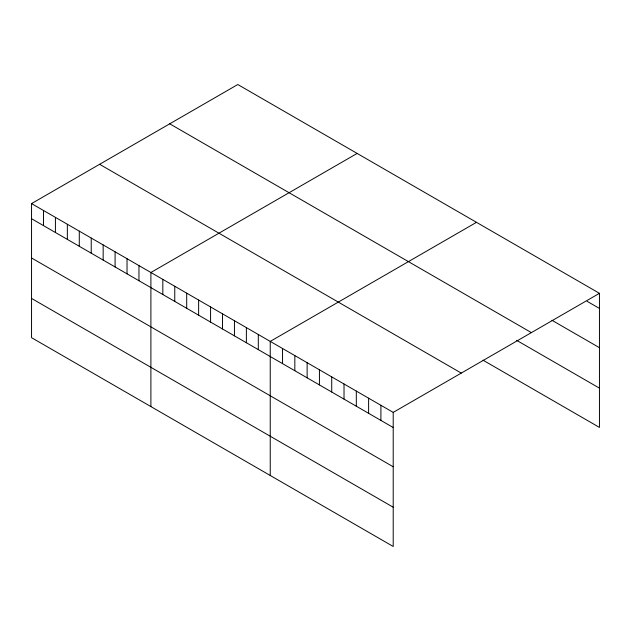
<?xml version="1.0" encoding="UTF-8"?>
<svg xmlns="http://www.w3.org/2000/svg" width="631" height="631" viewBox="0 0 631 631"><rect width="100%" height="100%" fill="white"/><g stroke="black" fill="none" stroke-linecap="round" stroke-linejoin="round"><path stroke-width="0.95" d="M31.55 203.592L393.208 412.39L393.208 546.478L31.55 337.68L31.55 203.592L237.792 84.522L599.45 293.32L599.45 427.408L483.046 360.198M357.138 153.42L150.896 272.497L150.896 406.585M476.484 222.325L270.242 341.403L270.242 475.49M393.208 412.39L599.45 293.32M587.153 301.342L599.45 308.441M551.904 320.248L599.45 347.697M169.731 123.81L531.389 332.616M516.655 340.346L599.45 388.152M99.611 164.297L461.269 373.095M31.55 218.72L393.208 427.518M31.55 257.976L393.208 466.774M31.55 298.424L393.208 507.221M380.911 405.291L380.911 420.42M368.614 398.193L368.614 413.321M356.318 391.094L356.318 406.222M344.021 383.995L344.021 399.123M331.725 376.896L331.725 392.017M319.428 369.798L319.428 384.918M307.131 362.699L307.131 377.819M294.835 355.6L294.835 370.72M282.538 348.501L282.538 363.622M258.308 334.509L258.308 349.637M246.374 327.623L246.374 342.743M234.44 320.729L234.44 335.85M222.506 313.844L222.506 328.964M210.573 306.95L210.573 322.07M198.631 300.056L198.631 315.185M186.697 293.17L186.697 308.291M174.763 286.277L174.763 301.405M162.83 279.391L162.83 294.511M138.962 265.604L138.962 280.732M127.028 258.718L127.028 273.838M115.094 251.824L115.094 266.952M103.161 244.938L103.161 260.059M91.227 238.045L91.227 253.165M79.285 231.159L79.285 246.279M67.351 224.265L67.351 239.386M55.418 217.372L55.418 232.5M43.484 210.486L43.484 225.606"/></g></svg>
